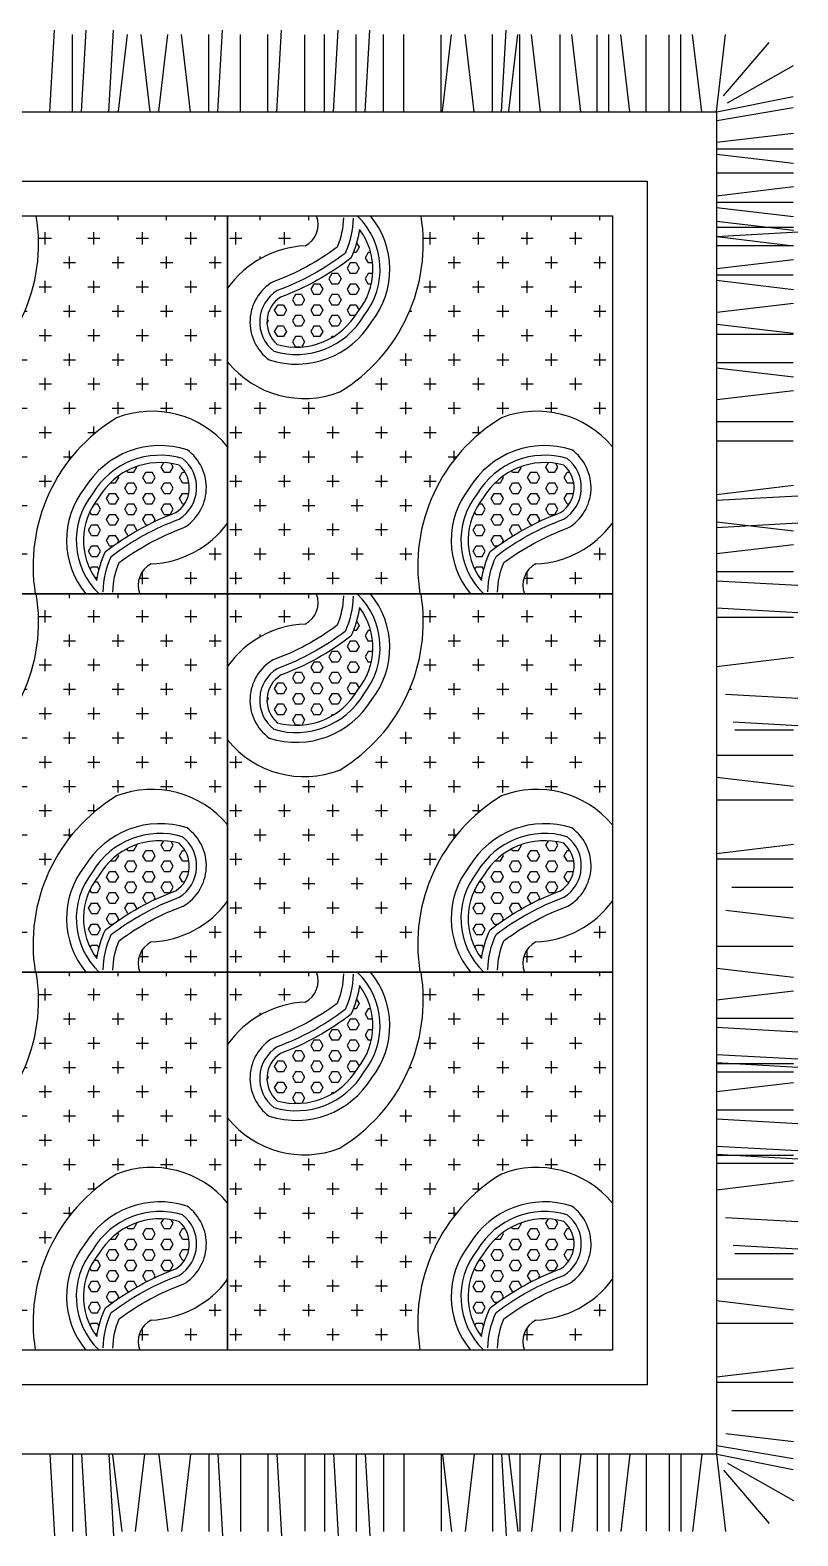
# Model space of a CAD drawing. Extents: x 722 to 2148, y 5588 to 6994.
# Drawn here: x 1430 to 2148, y 5588 to 6994 of the extents above; entities that cross this region are included whole.
import ezdxf

# ---------------------------------------------------------------- set-up
doc = ezdxf.new("R2010")
doc.units = 0
doc.header["$LTSCALE"] = 10
doc.header["$MEASUREMENT"] = 0
for name, color, linetype in [('3', 3, 'CONTINUOUS'), ('7', 7, 'CONTINUOUS'), ('BH', 3, 'CONTINUOUS')]:
    doc.layers.add(name, color=color, linetype=linetype)
pattern_1 = [(0, (-53537.83182319714, 8397.256474662037), (22.68, 22.68), [11.34, -34.02]), (90, (-53532.16182319714, 8391.586474662037), (-22.68, 22.68), [11.34, -34.02])]
pattern_2 = [(0, (-53178.25060530801, 8397.256474662037), (22.68, 22.68), [11.34, -34.02]), (90, (-53172.58060530802, 8391.586474662037), (-22.68, 22.68), [11.34, -34.02])]
pattern_3 = [(0, (-53178.25060530801, 8044.096349949512), (22.68, 22.68), [11.34, -34.02]), (90, (-53172.58060530802, 8038.426349949512), (-22.68, 22.68), [11.34, -34.02])]
pattern_4 = [(0, (-53537.83182319714, 8044.096349949512), (22.68, 22.68), [11.34, -34.02]), (90, (-53532.16182319714, 8038.426349949512), (-22.68, 22.68), [11.34, -34.02])]
pattern_5 = [(0, (-53178.25060530801, 8750.416599374565), (22.68, 22.68), [11.34, -34.02]), (90, (-53172.58060530802, 8744.746599374565), (-22.68, 22.68), [11.34, -34.02])]
pattern_6 = [(0, (-53537.83182319714, 8750.416599374565), (22.68, 22.68), [11.34, -34.02]), (90, (-53532.16182319714, 8744.746599374565), (-22.68, 22.68), [11.34, -34.02])]

# ---------------------------------------------------------------- blocks, each defined once
blk = doc.blocks.new('10')
at = {"layer": 'BH'}
h = blk.add_hatch(dxfattribs=at)
h.set_pattern_fill('CROSS', color=256, scale=90.72000000000001, style=0)
h.set_pattern_definition(pattern_6)
h.paths.add_polyline_path([(743.270512526884, -369.8897735437931, -0.3271189914957916), (638.5412012888701, -341.6914499970862), (638.5412012888701, -558.5729923946346), (818.3318102333578, -558.5729923946346, -0.3064658726302597), (894.3671343688911, -394.0960865329471, -0.3224756214508522), (998.122419177962, -421.0994551463355), (998.122419177962, -205.4128676821092), (819.30583666233, -205.4128676821092, -0.3064658726301954)])
h = blk.add_hatch(dxfattribs=at)
h.set_pattern_fill('CROSS', color=256, scale=90.72000000000001, style=0)
h.set_pattern_definition(pattern_6)
h.paths.add_polyline_path([(926.697111468442, -530.4623944272207, 0.3840246390261147), (915.9204524352681, -558.5729923946346), (998.122419177962, -558.5729923946346), (998.122419177962, -492.3353596815195, -0.2274321363380057)])
h.paths.add_polyline_path([(710.9405354273331, -233.5234656495231, 0.3840246390261441), (721.717194460507, -205.4128676821074), (638.541201288841, -205.4128676821074), (638.541201288841, -273.0024793933408, -0.2321176850506878)])
h = blk.add_hatch(dxfattribs=at)
h.set_pattern_fill('CROSS', color=256, scale=90.72000000000001, style=0)
h.set_pattern_definition(pattern_5)
h.paths.add_polyline_path([(1102.851730415947, -369.8897735438077, -0.3271189914955834), (998.122419177962, -341.691449997099), (998.1224191779329, -558.5729923946328), (1177.913028122508, -558.5729923946328, -0.3064658726302901), (1253.948352258041, -394.0960865329289, -0.3224756214507785), (1357.703637067112, -421.09945514635), (1357.703637067112, -205.4128676821074), (1178.887054551451, -205.4128676821074, -0.3064658726302757)])
h = blk.add_hatch(dxfattribs=at)
h.set_pattern_fill('CROSS', color=256, scale=90.72000000000001, style=0)
h.set_pattern_definition(pattern_5)
h.paths.add_polyline_path([(1286.278329357563, -530.4623944272207, 0.3840246390261147), (1275.501670324389, -558.5729923946346), (1357.703637067112, -558.5729923946346), (1357.703637067112, -492.3353596814795, -0.2274321363381444)])
h.paths.add_polyline_path([(1070.521753316483, -233.5234656495213, 0.3840246390261148), (1081.298412349657, -205.4128676821074), (998.1224191779911, -205.4128676821092), (998.1224191779911, -273.0024793933153, -0.2321176850506523)])
h = blk.add_hatch(dxfattribs=at)
h.set_pattern_fill('HEX', color=256, scale=45.36000000000001, style=0)
h.set_pattern_definition([(180, (14764.39164471347, -2670.681830997641), (0, -9.820728081360002), [5.670000000000001, -11.34]), (299.9999999999999, (14764.39164471347, -2670.681830997641), (8.50500000211697, 4.910364040679998), [5.670000000000002, -11.34]), (240, (14758.72164471346, -2670.681830997641), (8.50500000211697, -4.910364040680001), [5.670000000000001, -11.34])])
edge = h.paths.add_edge_path()
edge.add_arc((1027.860415332223, -204.5141578153962), 94.50566846477192, 334.70594957732715, 351.7534955261495, ccw=False)
edge.add_arc((961.4653143853357, -48.70748901811749), 248.0810700935323, 290.2997190922466, 307.7385221939705, ccw=False)
edge.add_arc((1062.630761833338, -304.6745739992584), 27.75933668306228, 122.9498139359623, 229.0990009898259)
edge.add_arc((1062.318698635412, -261.789182132452), 66.31821609033554, 254.3738145355098, 329.9117373221049)
edge.add_arc((1071.446146882809, -255.4761570583123), 62.39832555950751, 320.6541088836534, 396.8329981625236)
h = blk.add_hatch(dxfattribs=at)
h.set_pattern_fill('HEX', color=256, scale=45.36000000000001, style=0)
h.set_pattern_definition([(0, (-12767.17277992859, 1906.695970920899), (0, 9.820728081360002), [5.670000000000001, -11.34]), (120, (-12767.17277992859, 1906.695970920899), (-8.50500000211697, -4.910364040679998), [5.669999999999987, -11.33999999999997]), (59.99999999999999, (-12761.5027799286, 1906.695970920899), (-8.50500000211697, 4.910364040680001), [5.670000000000001, -11.34])])
edge = h.paths.add_edge_path()
edge.add_arc((969.358449452644, -559.4717022612494), 94.50566846472928, 154.70594957738, 171.7534955262048, ccw=False)
edge.add_arc((1035.753550399531, -715.2783710587191), 248.0810700936071, 110.29971909223269, 127.7385221939571, ccw=False)
edge.add_arc((934.5881029515585, -459.3112860774709), 27.75933668307297, 302.949813935948, 409.0990009897682)
edge.add_arc((934.9001661495131, -502.1966779442864), 66.31821609033554, 74.3738145355098, 149.9117373221049)
edge.add_arc((925.7727179021167, -508.5097030184479), 62.39832555952134, 140.6541088836379, 216.8329981624942)
h = blk.add_hatch(dxfattribs=at)
h.set_pattern_fill('HEX', color=256, scale=45.36000000000001, style=0)
h.set_pattern_definition([(0, (-12407.59156203948, 1906.695970920899), (0, 9.820728081360002), [5.670000000000001, -11.34]), (120, (-12407.59156203948, 1906.695970920899), (-8.50500000211697, -4.910364040679998), [5.669999999999987, -11.33999999999997]), (59.99999999999999, (-12401.92156203947, 1906.695970920899), (-8.50500000211697, 4.910364040680001), [5.670000000000001, -11.34])])
edge = h.paths.add_edge_path()
edge.add_arc((1328.939667341794, -559.4717022613477), 94.50566846477217, 154.7059495773262, 171.7534955261484, ccw=False)
edge.add_arc((1395.334768288682, -715.2783710586245), 248.0810700935323, 110.29971909224659, 127.73852219397051, ccw=False)
edge.add_arc((1294.16932084065, -459.3112860774927), 27.75933668307048, 302.949813936023, 409.0990009898431)
edge.add_arc((1294.481384038605, -502.1966779442864), 66.3182160903277, 74.37381453553401, 149.9117373221175)
edge.add_arc((1285.353935791209, -508.5097030184097), 62.39832555951963, 140.654108883682, 216.8329981625383)
h = blk.add_hatch(dxfattribs=at)
h.set_pattern_fill('CROSS', color=256, scale=90.72000000000001, style=0)
h.set_pattern_definition(pattern_1)
h.paths.add_polyline_path([(926.697111468442, -883.622519139748, 0.3840246390261148), (915.9204524352681, -911.7331171071619), (998.122419177962, -911.7331171071619), (998.122419177962, -845.4954843940468, -0.2274321363380057)])
h.paths.add_polyline_path([(710.9405354273331, -586.6835903620467, 0.3840246390260856), (721.717194460507, -558.5729923946346), (638.541201288841, -558.5729923946328), (638.541201288841, -626.1626041058662, -0.2321176850506906)])
h = blk.add_hatch(dxfattribs=at)
h.set_pattern_fill('CROSS', color=256, scale=90.72000000000001, style=0)
h.set_pattern_definition(pattern_1)
h.paths.add_polyline_path([(743.2705125267967, -723.049898256344, -0.3271189914955118), (638.5412012888701, -694.8515747096062), (638.5412012888701, -911.7331171071601), (818.3318102333578, -911.7331171071601, -0.3064658726302428), (894.3671343688911, -747.2562112454798, -0.3224756214508488), (998.122419177962, -774.2595798588663), (998.1224191779329, -558.5729923946328), (819.30583666233, -558.5729923946328, -0.3064658726303276)])
h = blk.add_hatch(dxfattribs=at)
h.set_pattern_fill('CROSS', color=256, scale=90.72000000000001, style=0)
h.set_pattern_definition(pattern_2)
h.paths.add_polyline_path([(1286.278329357563, -883.622519139748, 0.3840246390261148), (1275.501670324389, -911.7331171071619), (1357.703637067112, -911.7331171071619), (1357.703637067112, -845.4954843940068, -0.2274321363381444)])
h.paths.add_polyline_path([(1070.521753316483, -586.6835903620467, 0.3840246390260856), (1081.298412349657, -558.5729923946346), (998.1224191779911, -558.5729923946346), (998.1224191779911, -626.1626041058407, -0.2321176850506523)])
h = blk.add_hatch(dxfattribs=at)
h.set_pattern_fill('CROSS', color=256, scale=90.72000000000001, style=0)
h.set_pattern_definition(pattern_2)
h.paths.add_polyline_path([(1102.851730416034, -723.0498982563022, -0.3271189914958702), (998.122419177962, -694.851574709628), (998.122419177962, -911.7331171071619), (1177.913028122508, -911.7331171071619, -0.3064658726302968), (1253.948352258041, -747.2562112454525, -0.3224756214507767), (1357.703637067112, -774.2595798588736), (1357.703637067112, -558.5729923946346), (1178.887054551451, -558.5729923946346, -0.306465872630147)])
h = blk.add_hatch(dxfattribs=at)
h.set_pattern_fill('HEX', color=256, scale=45.36000000000001, style=0)
h.set_pattern_definition([(180, (14764.39164471347, -3023.841955710166), (0, -9.820728081360002), [5.670000000000001, -11.34]), (299.9999999999999, (14764.39164471347, -3023.841955710166), (8.50500000211697, 4.910364040679998), [5.670000000000002, -11.34]), (240, (14758.72164471346, -3023.841955710166), (8.50500000211697, -4.910364040680001), [5.670000000000001, -11.34])])
edge = h.paths.add_edge_path()
edge.add_arc((1027.860415332223, -557.6742825279216), 94.50566846477217, 334.7059495773262, 351.7534955261484, ccw=False)
edge.add_arc((961.4653143853357, -401.8676137306429), 248.0810700935338, 290.29971909224673, 307.7385221939702, ccw=False)
edge.add_arc((1062.630761833338, -657.8346987117839), 27.75933668306381, 122.9498139359603, 229.0990009898283)
edge.add_arc((1062.318698635412, -614.9493068449774), 66.31821609033729, 254.3738145355102, 329.9117373221049)
edge.add_arc((1071.446146882809, -608.6362817708396), 62.39832555950635, 320.6541088836547, 396.8329981625236)
h = blk.add_hatch(dxfattribs=at)
h.set_pattern_fill('HEX', color=256, scale=45.36000000000001, style=0)
h.set_pattern_definition([(0, (-12767.17277992859, 1553.535846208375), (0, 9.820728081360002), [5.670000000000001, -11.34]), (120, (-12767.17277992859, 1553.535846208375), (-8.50500000211697, -4.910364040679998), [5.669999999999987, -11.33999999999997]), (59.99999999999999, (-12761.5027799286, 1553.535846208375), (-8.50500000211697, 4.910364040680001), [5.670000000000001, -11.34])])
edge = h.paths.add_edge_path()
edge.add_arc((969.358449452644, -912.6318269737749), 94.50566846472903, 154.705949577379, 171.7534955262059, ccw=False)
edge.add_arc((1035.753550399531, -1068.438495771243), 248.0810700936071, 110.29971909223269, 127.7385221939571, ccw=False)
edge.add_arc((934.5881029515585, -812.4714107899963), 27.75933668307144, 302.94981393595, 409.0990009897657)
edge.add_arc((934.9001661495131, -855.3568026568137), 66.31821609033554, 74.3738145355098, 149.9117373221049)
edge.add_arc((925.7727179021167, -861.6698277309733), 62.39832555952018, 140.6541088836392, 216.8329981624956)
h = blk.add_hatch(dxfattribs=at)
h.set_pattern_fill('HEX', color=256, scale=45.36000000000001, style=0)
h.set_pattern_definition([(0, (-12407.59156203948, 1553.535846208375), (0, 9.820728081360002), [5.670000000000001, -11.34]), (120, (-12407.59156203948, 1553.535846208375), (-8.50500000211697, -4.910364040679998), [5.669999999999987, -11.33999999999997]), (59.99999999999999, (-12401.92156203947, 1553.535846208375), (-8.50500000211697, 4.910364040680001), [5.670000000000001, -11.34])])
edge = h.paths.add_edge_path()
edge.add_arc((1328.939667341794, -912.6318269738731), 94.50566846477192, 154.7059495773251, 171.7534955261495, ccw=False)
edge.add_arc((1395.334768288682, -1068.438495771148), 248.0810700935323, 110.29971909224659, 127.73852219397051, ccw=False)
edge.add_arc((1294.16932084065, -812.4714107900181), 27.75933668306895, 302.949813936025, 409.0990009898406)
edge.add_arc((1294.481384038605, -855.3568026568137), 66.3182160903277, 74.37381453553401, 149.9117373221175)
edge.add_arc((1285.353935791209, -861.669827730937), 62.39832555951963, 140.654108883682, 216.8329981625383)
h = blk.add_hatch(dxfattribs=at)
h.set_pattern_fill('CROSS', color=256, scale=90.72000000000001, style=0)
h.set_pattern_definition(pattern_4)
h.paths.add_polyline_path([(743.2705125268258, -1076.210022968869, -0.3271189914956045), (638.5412012888701, -1048.011699422141), (638.5412012888701, -1264.893241819685), (818.3318102333578, -1264.893241819685, -0.3064658726302496), (894.3671343688911, -1100.416335958003, -0.3224756214508522), (998.122419177962, -1127.419704571392), (998.122419177962, -911.7331171071601), (819.30583666233, -911.7331171071601, -0.3064658726302993)])
h = blk.add_hatch(dxfattribs=at)
h.set_pattern_fill('CROSS', color=256, scale=90.72000000000001, style=0)
h.set_pattern_definition(pattern_4)
h.paths.add_polyline_path([(926.697111468442, -1236.782643852273, 0.3840246390261147), (915.9204524352681, -1264.893241819687), (998.122419177962, -1264.893241819689), (998.122419177962, -1198.655609106572, -0.2274321363380057)])
h.paths.add_polyline_path([(710.9405354273331, -939.8437150745722, 0.3840246390260564), (721.717194460507, -911.7331171071619), (638.5412012888701, -911.7331171071619), (638.5412012888701, -979.3227288183571, -0.2321176850505586)])
h = blk.add_hatch(dxfattribs=at)
h.set_pattern_fill('CROSS', color=256, scale=90.72000000000001, style=0)
h.set_pattern_definition(pattern_3)
h.paths.add_polyline_path([(1102.851730416034, -1076.210022968828, -0.3271189914958667), (998.122419177962, -1048.011699422153), (998.122419177962, -1264.893241819689), (1177.913028122508, -1264.893241819689, -0.3064658726302968), (1253.948352258041, -1100.416335957982, -0.3224756214507768), (1357.703637067112, -1127.419704571401), (1357.703637067112, -911.7331171071637), (1178.887054551451, -911.7331171071637, -0.3064658726301403)])
h = blk.add_hatch(dxfattribs=at)
h.set_pattern_fill('CROSS', color=256, scale=90.72000000000001, style=0)
h.set_pattern_definition(pattern_3)
h.paths.add_polyline_path([(1286.278329357563, -1236.782643852273, 0.3840246390261147), (1275.501670324389, -1264.893241819687), (1357.703637067112, -1264.893241819685), (1357.703637067112, -1198.655609106532, -0.2274321363381444)])
h.paths.add_polyline_path([(1070.521753316483, -939.8437150745722, 0.3840246390260564), (1081.298412349657, -911.7331171071619), (998.122419177962, -911.7331171071601), (998.122419177962, -979.3227288183971, -0.2321176850507788)])
h = blk.add_hatch(dxfattribs=at)
h.set_pattern_fill('HEX', color=256, scale=45.36000000000001, style=0)
h.set_pattern_definition([(180, (14764.39164471347, -3377.002080422692), (0, -9.820728081360002), [5.670000000000001, -11.34]), (299.9999999999999, (14764.39164471347, -3377.002080422692), (8.50500000211697, 4.910364040679998), [5.670000000000002, -11.34]), (240, (14758.72164471346, -3377.002080422692), (8.50500000211697, -4.910364040680001), [5.670000000000001, -11.34])])
edge = h.paths.add_edge_path()
edge.add_arc((1027.860415332223, -910.834407240447), 94.50566846477192, 334.70594957732516, 351.7534955261495, ccw=False)
edge.add_arc((961.4653143853357, -755.0277384431702), 248.0810700935338, 290.29971909224673, 307.7385221939702, ccw=False)
edge.add_arc((1062.630761833338, -1010.994823424309), 27.75933668306228, 122.9498139359623, 229.0990009898283)
edge.add_arc((1062.318698635412, -968.1094315575046), 66.31821609033554, 254.3738145355098, 329.9117373221049)
edge.add_arc((1071.446146882809, -961.796406483365), 62.39832555950751, 320.6541088836534, 396.8329981625249)
h = blk.add_hatch(dxfattribs=at)
h.set_pattern_fill('HEX', color=256, scale=45.36000000000001, style=0)
h.set_pattern_definition([(0, (-12767.17277992859, 1200.37572149585), (0, 9.820728081360002), [5.670000000000001, -11.34]), (120, (-12767.17277992859, 1200.37572149585), (-8.50500000211697, -4.910364040679998), [5.669999999999986, -11.33999999999997]), (59.99999999999999, (-12761.5027799286, 1200.37572149585), (-8.50500000211697, 4.910364040680001), [5.670000000000001, -11.34])])
edge = h.paths.add_edge_path()
edge.add_arc((969.358449452644, -1265.7919516863), 94.50566846472903, 154.705949577379, 171.7534955262059, ccw=False)
edge.add_arc((1035.753550399531, -1421.59862048377), 248.0810700936086, 110.29971909223289, 127.73852219395681, ccw=False)
edge.add_arc((934.5881029515585, -1165.631535502525), 27.75933668307144, 302.94981393595, 409.0990009897682)
edge.add_arc((934.9001661495131, -1208.516927369341), 66.31821609033554, 74.3738145355098, 149.9117373221049)
edge.add_arc((925.7727179021167, -1214.829952443501), 62.39832555952018, 140.6541088836392, 216.8329981624942)
h = blk.add_hatch(dxfattribs=at)
h.set_pattern_fill('HEX', color=256, scale=45.36000000000001, style=0)
h.set_pattern_definition([(0, (-12407.59156203948, 1200.37572149585), (0, 9.820728081360002), [5.670000000000001, -11.34]), (120, (-12407.59156203948, 1200.37572149585), (-8.50500000211697, -4.910364040679998), [5.669999999999986, -11.33999999999997]), (59.99999999999999, (-12401.92156203947, 1200.37572149585), (-8.50500000211697, 4.910364040680001), [5.670000000000001, -11.34])])
edge = h.paths.add_edge_path()
edge.add_arc((1328.939667341794, -1265.791951686399), 94.50566846477192, 154.7059495773251, 171.7534955261495, ccw=False)
edge.add_arc((1395.334768288682, -1421.598620483675), 248.0810700935338, 110.29971909224679, 127.7385221939702, ccw=False)
edge.add_arc((1294.16932084065, -1165.631535502547), 27.75933668306895, 302.949813936025, 409.0990009898431)
edge.add_arc((1294.481384038605, -1208.516927369341), 66.3182160903277, 74.37381453553401, 149.9117373221175)
edge.add_arc((1285.353935791209, -1214.829952443462), 62.39832555951848, 140.6541088836833, 216.8329981625383)
at = {"layer": '3'}
for p, q in [((831.9542982530547, -108.2128676821067), (836.1986250802584, -31.98527065620874)), ((853.1704487600946, -108.2128676821067), (853.1704487600946, -36.21973062322104)), ((861.659102413134, -108.2128676821067), (865.9034292403376, -31.98527065620874)), ((887.1195797487162, -108.2128676821067), (891.3639065758907, -31.98527065620874)), ((895.995666755538, -107.624130081007), (904.4788367823348, -36.21973062322104)), ((925.7004709156754, -108.2128676821067), (917.2118172626069, -36.21973062322104)), ((933.8071748438524, -107.624130081007), (942.2903448706493, -36.21973062322104)), ((963.5119790039607, -108.2128676821067), (955.0233253508923, -36.21973062322104)), ((980.4838026851066, -108.2128676821067), (980.4838026851066, -36.21973062322104)), ((988.9724563381751, -108.2128676821067), (993.2167831653787, -31.98527065620874)), ((1010.188606846554, -108.2128676821067), (1010.188606846554, -36.21973062322104)), ((1035.649084182136, -108.2128676821067), (1035.649084182136, -36.21973062322104)), ((1044.137737835175, -108.2128676821067), (1048.382064662379, -31.98527065620874)), ((1070.356819727283, -107.624130081007), (1070.356819727283, -36.34413008100455)), ((1088.609082880255, -108.2128676821067), (1088.609082880255, -36.21973062322104)), ((1097.097736533324, -108.2128676821067), (1101.342063360527, -31.98527065620874)), ((1118.313887041702, -108.2128676821067), (1118.313887041702, -36.21973062322104)), ((1126.802540694771, -108.2128676821067), (1131.046867521974, -31.98527065620874)), ((1143.774364377285, -108.2128676821067), (1143.774364377285, -36.21973062322104)), ((1162.956954480906, -108.2128676821067), (1162.956954480906, -36.21973062322104)), ((1197.664690026082, -107.624130081007), (1197.664690026082, -36.34413008100455)), ((1198.950613125489, -107.624130081007), (1207.433783152257, -36.21973062322104)), ((1228.655417285539, -108.2128676821067), (1220.1667636325, -36.21973062322104)), ((1245.627240966744, -108.2128676821067), (1245.627240966744, -36.21973062322104)), ((1254.115894619812, -108.2128676821067), (1258.360221446987, -31.98527065620874)), ((1260.897289980319, -107.624130081007), (1269.380460007116, -36.21973062322104)), ((1271.082234676054, -108.2128676821067), (1271.082234676054, -36.21973062322104)), ((1290.602094140399, -108.2128676821067), (1282.113440487359, -36.21973062322104)), ((1308.775510958832, -108.2128676821067), (1308.775510958832, -36.21973062322104)), ((1328.295370423206, -108.2128676821067), (1319.806716770137, -36.21973062322104)), ((1343.477614043193, -107.624130081007), (1343.477614043193, -36.34413008100455)), ((1354.492031078815, -108.2128676821067), (1354.492031078815, -36.21973062322104)), ((1374.011890543159, -108.2128676821067), (1365.52323689012, -36.21973062322104)), ((1389.194134163175, -107.624130081007), (1389.194134163175, -36.34413008100455)), ((1410.700644658704, -107.624130081007), (1410.700644658704, -36.34413008100455)), ((1421.715061694296, -108.2128676821067), (1421.715061694296, -36.21973062322104)), ((1441.234921158641, -108.2128676821067), (1432.746267505601, -36.21973062322104)), ((1454.903637067095, -108.2128676821012), (1463.392290720163, -36.2197306232174)), ((1461.58590303536, -93.25787561794823), (1504.36401243147, -43.46243458670142)), ((1465.305750952597, -99.94678960414058), (1526.896774126013, -64.98361326298254)), ((1455.492374668218, -108.2128676821103), (1526.772374668217, -93.93529649279299)), ((1455.492374668189, -116.259872948378), (1526.772374668188, -104.1789220461505)), ((1454.903637067095, -136.6245460325117), (1526.896774125955, -128.1358923794651)), ((1454.903637067095, -147.7273207685594), (1526.896774125955, -156.2159744216187)), ((1455.492374668189, -142.7298730097573), (1526.772374668188, -142.7298730097573)), ((1454.903637067095, -165.1767156435235), (1526.896774125955, -165.1767156435235)), ((1454.903637067095, -186.6091369954338), (1526.896774125955, -178.120483342389)), ((1455.492374668189, -192.7144639726794), (1526.772374668188, -192.7144639726794)), ((1454.903637067095, -197.7119117314833), (1526.896774125955, -206.2005653845445)), ((1454.903637067095, -210.4895412462156), (1526.896774125955, -218.978194899275)), ((1454.903637067095, -216.1478029740647), (1526.896774125955, -216.1478029740647)), ((1454.903637067095, -224.6364566271259), (1531.131234092987, -220.3921297999277)), ((1455.492374668189, -224.8527274719963), (1526.896774125955, -233.3358974987932)), ((1454.903637067095, -233.1251102801816), (1526.896774125955, -233.1251102801816)), ((1454.903637067095, -254.5575316320956), (1526.896774125955, -246.0688779790453)), ((1454.903637067095, -265.6603063681396), (1526.896774125955, -274.1489600211989)), ((1455.492374668189, -260.6628586093375), (1526.772374668188, -260.6628586093375)), ((1455.492374668189, -295.3651105282515), (1526.896774125955, -286.8819405014547)), ((1455.492374668189, -306.5051165298119), (1526.896774125955, -314.9882865566087)), ((1455.492374668189, -315.8336237312615), (1526.772374668188, -315.8336237312615)), ((1454.903637067095, -347.3126954259587), (1526.896774125955, -355.8013490790181)), ((1455.492374668189, -342.315247667153), (1526.772374668188, -342.315247667153)), ((1455.492374668189, -377.0174995860671), (1526.896774125955, -368.5343295592702)), ((1455.492374668189, -397.4860127890806), (1526.772374668188, -397.4860127890806)), ((1455.492374668189, -415.4397232932879), (1526.772374668188, -415.4397232932879)), ((1454.903637067095, -465.6130406564098), (1526.896774125955, -457.1243870033613)), ((1454.903637067095, -471.0901460472141), (1531.131234092987, -466.8458192200196)), ((1455.492374668189, -491.0790016182345), (1526.896774125955, -499.5621716450351)), ((1454.903637067095, -496.5506233814485), (1531.131234092987, -492.3062965542576)), ((1454.903637067095, -520.7838057783465), (1526.896774125955, -512.295152125278)), ((1454.903637067095, -537.7556294595215), (1526.896774125955, -537.7556294595215)), ((1454.903637067095, -546.2442831125718), (1531.131234092987, -550.4886099397754)), ((1454.903637067095, -571.7047604468153), (1531.131234092987, -575.9490872740025)), ((1454.903637067095, -580.1934140998674), (1526.896774125955, -580.1934140998674)), ((1454.903637067095, -626.2234967623572), (1526.896774125955, -617.7348431092887)), ((1463.315031201782, -652.1523176778228), (1531.131234092987, -655.9283009237843)), ((1470.524699494505, -678.0142269047592), (1531.131234092987, -681.3887782580096)), ((1472.042921061307, -685.633105083878), (1526.896774125955, -685.633105083878)), ((1454.903637067095, -709.295132215595), (1526.772374668188, -709.295132215595)), ((1454.903637067095, -729.6937006923945), (1526.896774125955, -738.2468154454145)), ((1454.903637067095, -750.7485846889522), (1526.772374668188, -750.7485846889522)), ((1454.903637067095, -800.9219020520741), (1526.896774125955, -792.4332483990238)), ((1454.903637067095, -805.9193498108889), (1526.772374668188, -805.9193498108889)), ((1469.437382331205, -832.4009737467677), (1526.772374668188, -832.4009737467677)), ((1463.796022742405, -853.8559984111453), (1526.896774125955, -861.3526569765872)), ((1455.492374668189, -887.5717388687044), (1526.772374668188, -887.5717388687044)), ((1455.492374668189, -908.0402520717143), (1526.896774125955, -916.5234220985112)), ((1454.903637067095, -937.7450562318263), (1526.896774125955, -929.2564025787578)), ((1454.903637067095, -954.7168799130013), (1526.896774125955, -954.7168799130013)), ((1454.903637067095, -963.2055335660516), (1531.131234092987, -967.4498603932552)), ((1454.903637067095, -988.6660109002951), (1531.131234092987, -992.9103377274823)), ((1454.903637067095, -996.2876707508458), (1531.131234092987, -1000.531997578033)), ((1454.903637067095, -997.1546645533472), (1526.896774125955, -997.1546645533472)), ((1454.903637067095, -1004.776324403898), (1526.896774125955, -1004.776324403898)), ((1454.903637067095, -1023.316408065502), (1526.896774125955, -1014.827754412434)), ((1454.903637067095, -1040.288231746681), (1526.896774125955, -1040.288231746681)), ((1454.903637067095, -1048.77688539973), (1531.131234092987, -1053.021212226933)), ((1454.903637067095, -1074.237362733973), (1531.131234092987, -1078.481689561158)), ((1454.903637067095, -1081.859022584522), (1531.131234092987, -1086.103349411709)), ((1454.903637067095, -1082.726016387023), (1526.896774125955, -1082.726016387023)), ((1454.903637067095, -1090.347676237574), (1526.896774125955, -1090.347676237574)), ((1454.903637067095, -1115.022570902656), (1526.896774125955, -1106.533917249584)), ((1463.315031201782, -1140.951391818118), (1531.131234092987, -1144.727375064083)), ((1470.524699494505, -1166.813301045055), (1531.131234092987, -1170.187852398309)), ((1472.042921061307, -1174.432179224174), (1526.896774125955, -1174.432179224174)), ((1454.903637067095, -1198.09420635589), (1526.772374668188, -1198.09420635589)), ((1454.903637067095, -1218.492774832692), (1526.896774125955, -1227.04588958571)), ((1454.903637067095, -1239.547658829251), (1526.772374668188, -1239.547658829251)), ((1454.903637067095, -1289.72097619237), (1526.896774125955, -1281.232322539319)), ((1454.903637067095, -1294.718423951184), (1526.772374668188, -1294.718423951184)), ((1469.437382331205, -1321.200047887065), (1526.772374668188, -1321.200047887065)), ((1463.796022742405, -1342.655072551443), (1526.896774125955, -1350.151731116883)), ((831.9542982530547, -1362.093241819694), (836.1986250802584, -1438.320838845591)), ((853.1704487600946, -1362.093241819694), (853.1704487600946, -1434.086378878575)), ((861.659102413134, -1362.093241819694), (865.9034292403376, -1438.320838845591)), ((887.1195797487162, -1362.093241819694), (891.3639065758907, -1438.320838845591)), ((890.5940599768946, -1362.681979420793), (899.0772300036915, -1434.086378878575)), ((920.298864137003, -1362.093241819694), (911.8102104839345, -1434.086378878575)), ((933.8071748438524, -1362.681979420793), (942.2903448706493, -1434.086378878575)), ((963.5119790039607, -1362.093241819694), (955.0233253508923, -1434.086378878575)), ((980.4838026851066, -1362.093241819694), (980.4838026851066, -1434.086378878575)), ((988.9724563381751, -1362.093241819694), (993.2167831653787, -1438.320838845591)), ((1010.188606846554, -1362.093241819694), (1010.188606846554, -1434.086378878575)), ((1035.649084182136, -1362.093241819694), (1035.649084182136, -1434.086378878575)), ((1044.137737835175, -1362.093241819694), (1048.382064662379, -1438.320838845591)), ((1070.356819727283, -1362.681979420793), (1070.356819727283, -1433.961979420792)), ((1088.609082880255, -1362.093241819694), (1088.609082880255, -1434.086378878575)), ((1097.097736533324, -1362.093241819694), (1101.342063360527, -1438.320838845591)), ((1118.313887041702, -1362.093241819694), (1118.313887041702, -1434.086378878575)), ((1126.802540694771, -1362.093241819694), (1131.046867521974, -1438.320838845591)), ((1143.774364377285, -1362.093241819694), (1143.774364377285, -1434.086378878575)), ((1162.956954480906, -1362.093241819694), (1162.956954480906, -1434.086378878575)), ((1197.664690026082, -1362.681979420793), (1197.664690026082, -1433.961979420792)), ((1198.950613125489, -1362.681979420793), (1207.433783152257, -1434.086378878575)), ((1228.655417285539, -1362.093241819694), (1220.1667636325, -1434.086378878575)), ((1245.627240966744, -1362.093241819694), (1245.627240966744, -1434.086378878575)), ((1254.115894619812, -1362.093241819694), (1258.360221446987, -1438.320838845591)), ((1260.897289980319, -1362.681979420793), (1269.380460007116, -1434.086378878575)), ((1271.082234676054, -1362.093241819694), (1271.082234676054, -1434.086378878575)), ((1290.602094140399, -1362.093241819694), (1282.113440487359, -1434.086378878575)), ((1308.775510958832, -1362.093241819694), (1308.775510958832, -1434.086378878575)), ((1328.295370423206, -1362.093241819694), (1319.806716770137, -1434.086378878575)), ((1343.477614043193, -1362.681979420793), (1343.477614043193, -1433.961979420792)), ((1354.492031078815, -1362.093241819694), (1354.492031078815, -1434.086378878575)), ((1374.011890543159, -1362.093241819694), (1365.52323689012, -1434.086378878575)), ((1389.194134163175, -1362.681979420793), (1389.194134163175, -1433.961979420792)), ((1410.700644658704, -1362.681979420793), (1410.700644658704, -1433.961979420792)), ((1421.715061694296, -1362.093241819694), (1421.715061694296, -1434.086378878575)), ((1441.234921158641, -1362.093241819694), (1432.746267505601, -1434.086378878575)), ((1454.903637067095, -1362.093241819694), (1463.392290720163, -1434.086378878575)), ((1455.492374668189, -1354.046236553415), (1526.772374668188, -1366.127187455644)), ((1455.492374668218, -1362.093241819684), (1526.772374668217, -1376.370813009)), ((1461.58590303536, -1377.048233883845), (1504.36401243147, -1426.843674915091)), ((1465.305750952597, -1370.359319897654), (1526.896774126013, -1405.32249623881))]:
    blk.add_line(p, q, dxfattribs=at)
at = {"layer": '7'}
for points in [[(181.7599833997374, -108.2128676821067), (1454.903637067095, -108.212867682103), (1454.903637067095, -1362.09324181969), (181.7599833997665, -1362.093241819684)], [(246.5599833996966, -173.0128676821059), (1390.103637067106, -173.0128676821059), (1390.103637067106, -1297.293241819692), (246.5599833997549, -1297.293241819687)], [(278.9599833997199, -205.4128676821074), (1357.703637067112, -205.4128676821074), (1357.703637067112, -1264.893241819687), (278.9599833997199, -1264.893241819687)]]:
    blk.add_lwpolyline(points, close=True, dxfattribs=at)
at = {"layer": 'BH'}
for points in [[(638.5412012888701, -205.4128676821074), (998.122419177962, -205.4128676821074), (998.122419177962, -558.5729923946346), (638.5412012888701, -558.5729923946346)], [(998.122419177962, -205.4128676821074), (1357.703637067112, -205.4128676821074), (1357.703637067112, -558.5729923946346), (998.122419177962, -558.5729923946346)], [(638.5412012888701, -558.5729923946346), (998.122419177962, -558.5729923946346), (998.122419177962, -911.7331171071619), (638.5412012888701, -911.7331171071619)], [(998.122419177962, -558.5729923946346), (1357.703637067112, -558.5729923946346), (1357.703637067112, -911.7331171071619), (998.122419177962, -911.7331171071619)], [(638.5412012888701, -911.7331171071619), (998.122419177962, -911.7331171071619), (998.122419177962, -1264.893241819687), (638.5412012888701, -1264.893241819687)], [(998.122419177962, -911.7331171071619), (1357.703637067112, -911.7331171071619), (1357.703637067112, -1264.893241819687), (998.122419177962, -1264.893241819687)]]:
    blk.add_lwpolyline(points, close=True, dxfattribs=at)
for points in [[(638.5412012888701, -341.6914499970899, 0.3271189914956919), (743.2705125268549, -369.8897735438022, 0.3064658726302407), (819.30583666233, -205.4128676821074, 0.3064658726302407)], [(998.122419177962, -341.6914499970899, 0.3271189914956919), (1102.851730415976, -369.8897735438022, 0.3064658726302407), (1178.887054551451, -205.4128676821074, 0.3064658726302407)], [(1106.443953612325, -207.2071625044646, -0.09025133795253605), (1100.456918470358, -234.7196621977582, -0.07363654167371357), (1040.58658816255, -267.0169450959747, 0.5411217863543134), (1036.994364966231, -339.9848807540257, 0.3490391417785466), (1132.786900847801, -304.0990111991232, 0.3549231788205707), (1131.617045983847, -205.4128676821074)], [(1115.510631282406, -207.5178714139001, -0.09750625641589006), (1107.830326391413, -240.5196570716016, -0.07525265259921873), (1044.508131182636, -275.2433915397469, 0.5209691084379954), (1041.207098388957, -331.7974589359619, 0.3456067798843853), (1125.310523330147, -298.9225701758369, 0.3900242836171294), (1119.223012829374, -205.4128676821074, 0.3436358502821781)], [(998.122419177962, -421.0994551463518, 0.3224756214508726), (894.3671343688911, -394.0960865329416, 0.3064658726302449), (818.3318102333869, -558.5729923946346, 0.3064658726302449)], [(1357.703637067112, -421.0994551463518, 0.3224756214508726), (1253.948352258012, -394.0960865329416, 0.3064658726302449), (1177.913028122508, -558.5729923946346, 0.3064658726302449)], [(890.7749111725716, -556.7786975722756, -0.09025133795253605), (896.7619463145093, -529.2661978789838, -0.07363654167371357), (956.6322766223166, -496.9689149807637, 0.5411217863543134), (960.2244998186652, -424.0009793227127, 0.3490391417785466), (864.4319639370951, -459.8868488776207, 0.3549231788205707), (865.6018188010494, -558.5729923946346)], [(1250.356129061664, -556.7786975722756, -0.09025133795253605), (1256.34316420363, -529.2661978789838, -0.07363654167371357), (1316.213494511467, -496.9689149807637, 0.5411217863543134), (1319.805717707757, -424.0009793227127, 0.3490391417785466), (1224.013181826187, -459.8868488776207, 0.3549231788205707), (1225.183036690141, -558.5729923946346)], [(881.7082335024606, -556.4679886628383, -0.09750625641589006), (889.3885383934539, -523.4662030051404, -0.07525265259921873), (952.71073360226, -488.7424685369915, 0.5209691084379954), (956.01176639591, -432.1884011407783, 0.3456067798843853), (871.9083414546913, -465.0632899009015, 0.3900242836171294), (877.9958519555221, -558.5729923946346, 0.3436358502821781)], [(1241.289451391582, -556.4679886628383, -0.09750625641589006), (1248.969756282575, -523.4662030051404, -0.07525265259921873), (1312.291951491381, -488.7424685369915, 0.5209691084379954), (1315.592984285031, -432.1884011407783, 0.3456067798843853), (1231.489559343841, -465.0632899009015, 0.3900242836171294), (1237.577069844614, -558.5729923946346, 0.3436358502821781)], [(638.5412012888701, -694.851574709619, 0.3271189914956919), (743.2705125268549, -723.0498982563258, 0.3064658726302407), (819.30583666233, -558.5729923946346, 0.3064658726302407)], [(998.122419177962, -694.851574709619, 0.3271189914956919), (1102.851730415976, -723.0498982563258, 0.3064658726302407), (1178.887054551451, -558.5729923946346, 0.3064658726302407)], [(1106.443953612325, -560.3672872169936, -0.09025133795253605), (1100.456918470358, -587.8797869102855, -0.07363654167371357), (1040.58658816255, -620.177069808502, 0.5411217863543134), (1036.994364966231, -693.1450054665529, 0.3490391417785466), (1132.786900847801, -657.2591359116486, 0.3549231788205707), (1131.617045983847, -558.5729923946346)], [(1115.510631282406, -560.6779961264274, -0.09750625641589006), (1107.830326391413, -593.6797817841252, -0.07525265259921873), (1044.508131182636, -628.4035162522741, 0.5209691084379954), (1041.207098388957, -684.9575836484873, 0.3456067798843853), (1125.310523330147, -652.0826948883623, 0.3900242836171294), (1119.223012829374, -558.5729923946346, 0.3436358502821781)], [(998.122419177962, -774.2595798588791, 0.3224756214508726), (894.3671343688911, -747.2562112454671, 0.3064658726302449), (818.3318102333869, -911.7331171071619, 0.3064658726302449)], [(1357.703637067112, -774.2595798588791, 0.3224756214508726), (1253.948352258012, -747.2562112454671, 0.3064658726302449), (1177.913028122508, -911.7331171071619, 0.3064658726302449)], [(890.7749111725716, -909.9388222848029, -0.09025133795253605), (896.7619463145093, -882.426322591511, -0.07363654167371357), (956.6322766223166, -850.1290396932909, 0.5411217863543134), (960.2244998186652, -777.16110403524, 0.3490391417785466), (864.4319639370951, -813.0469735901443, 0.3549231788205707), (865.6018188010494, -911.7331171071619)], [(1250.356129061664, -909.9388222848029, -0.09025133795253605), (1256.34316420363, -882.426322591511, -0.07363654167371357), (1316.213494511467, -850.1290396932909, 0.5411217863543134), (1319.805717707757, -777.16110403524, 0.3490391417785466), (1224.013181826187, -813.0469735901443, 0.3549231788205707), (1225.183036690141, -911.7331171071619)], [(881.7082335024606, -909.6281133753619, -0.09750625641589006), (889.3885383934539, -876.626327717664, -0.07525265259921873), (952.71073360226, -841.9025932495188, 0.5209691084379954), (956.01176639591, -785.3485258533055, 0.3456067798843853), (871.9083414546913, -818.2234146134288, 0.3900242836171294), (877.9958519555221, -911.7331171071619, 0.3436358502821781)], [(1241.289451391582, -909.6281133753619, -0.09750625641589006), (1248.969756282575, -876.626327717664, -0.07525265259921873), (1312.291951491381, -841.9025932495188, 0.5209691084379954), (1315.592984285031, -785.3485258533055, 0.3456067798843853), (1231.489559343841, -818.2234146134288, 0.3900242836171294), (1237.577069844614, -911.7331171071619, 0.3436358502821781)], [(638.5412012888701, -1048.011699422143, 0.3271189914956919), (743.2705125268549, -1076.210022968853, 0.3064658726302407), (819.30583666233, -911.7331171071619, 0.3064658726302407)], [(998.122419177962, -1048.011699422143, 0.3271189914956919), (1102.851730415976, -1076.210022968853, 0.3064658726302407), (1178.887054551451, -911.7331171071619, 0.3064658726302407)], [(1106.443953612325, -913.5274119295173, -0.09025133795253605), (1100.456918470358, -941.0399116228091, -0.07363654167371357), (1040.58658816255, -973.3371945210292, 0.5411217863543134), (1036.994364966231, -1046.30513017908, 0.3490391417785466), (1132.786900847801, -1010.419260624176, 0.3549231788205707), (1131.617045983847, -911.7331171071619)], [(1115.510631282406, -913.8381208389528, -0.09750625641589006), (1107.830326391413, -946.8399064966525, -0.07525265259921873), (1044.508131182636, -981.5636409647996, 0.5209691084379954), (1041.207098388957, -1038.117708361011, 0.3456067798843853), (1125.310523330147, -1005.24281960089, 0.3900242836171294), (1119.223012829374, -911.7331171071619, 0.3436358502821781)], [(998.122419177962, -1127.419704571405, 0.3224756214508726), (894.3671343688911, -1100.416335957994, 0.3064658726302449), (818.3318102333869, -1264.893241819687, 0.3064658726302449)], [(1357.703637067112, -1127.419704571405, 0.3224756214508726), (1253.948352258012, -1100.416335957994, 0.3064658726302449), (1177.913028122508, -1264.893241819687, 0.3064658726302449)], [(890.7749111725716, -1263.098946997328, -0.09025133795253605), (896.7619463145093, -1235.586447304038, -0.07363654167371357), (956.6322766223166, -1203.289164405816, 0.5411217863543134), (960.2244998186652, -1130.321228747765, 0.3490391417785466), (864.4319639370951, -1166.207098302673, 0.3549231788205707), (865.6018188010494, -1264.893241819687)], [(881.7082335024606, -1262.788238087889, -0.09750625641589006), (889.3885383934539, -1229.786452430189, -0.07525265259921873), (952.71073360226, -1195.062717962044, 0.5209691084379954), (956.01176639591, -1138.508650565835, 0.3456067798843853), (871.9083414546913, -1171.383539325952, 0.3900242836171294), (877.9958519555221, -1264.893241819687, 0.3436358502821781)], [(1250.356129061664, -1263.098946997328, -0.09025133795253605), (1256.34316420363, -1235.586447304038, -0.07363654167371357), (1316.213494511467, -1203.289164405816, 0.5411217863543134), (1319.805717707757, -1130.321228747765, 0.3490391417785466), (1224.013181826187, -1166.207098302673, 0.3549231788205707), (1225.183036690141, -1264.893241819687)], [(1241.289451391582, -1262.788238087889, -0.09750625641589006), (1248.969756282575, -1229.786452430189, -0.07525265259921873), (1312.291951491381, -1195.062717962044, 0.5209691084379954), (1315.592984285031, -1138.508650565835, 0.3456067798843853), (1231.489559343841, -1171.383539325952, 0.3900242836171294), (1237.577069844614, -1264.893241819687, 0.3436358502821781)]]:
    blk.add_lwpolyline(points, format="xyb", dxfattribs=at)
for points in [[(1121.388908343943, -218.0693179741738, -0.07452144396591523), (1113.305534426006, -244.8930259895078, -0.07623832618237616), (1047.532341341604, -281.3804015147416, 0.4993946391985515), (1044.455225305632, -325.6562480271732, 0.3420739398306333), (1119.700809622242, -295.0367252611813, 0.3452009433040969)], [(875.8299564409535, -545.9165421025682, -0.07452144396591523), (883.9133303588605, -519.0928340872342, -0.07623832618237616), (949.6865234432917, -482.6054585620004, 0.4993946391985515), (952.7636394792935, -438.3296120495652, 0.3420739398306333), (877.5180551626836, -468.949134815557, 0.3452009433040969)], [(1235.411174330075, -545.9165421025682, -0.07452144396591523), (1243.494548248011, -519.0928340872342, -0.07623832618237616), (1309.267741332413, -482.6054585620004, 0.4993946391985515), (1312.344857368356, -438.3296120495652, 0.3420739398306333), (1237.099273051746, -468.949134815557, 0.3452009433040969)], [(1121.388908343943, -571.2294426867011, -0.07452144396591523), (1113.305534426006, -598.053150702035, -0.07623832618237616), (1047.532341341604, -634.5405262272652, 0.4993946391985515), (1044.455225305632, -678.8163727397005, 0.3420739398306333), (1119.700809622242, -648.1968499737068, 0.3452009433040969)], [(875.8299564409535, -899.0766668150955, -0.07452144396591523), (883.9133303588605, -872.2529587997578, -0.07623832618237616), (949.6865234432917, -835.765583274524, 0.4993946391985515), (952.7636394792935, -791.4897367620924, 0.3420739398306333), (877.5180551626836, -822.1092595280843, 0.3452009433040969)], [(1235.411174330075, -899.0766668150955, -0.07452144396591523), (1243.494548248011, -872.2529587997578, -0.07623832618237616), (1309.267741332413, -835.765583274524, 0.4993946391985515), (1312.344857368356, -791.4897367620924, 0.3420739398306333), (1237.099273051746, -822.1092595280843, 0.3452009433040969)], [(1121.388908343943, -924.3895673992247, -0.07452144396591523), (1113.305534426006, -951.2132754145623, -0.07623832618237616), (1047.532341341604, -987.7006509397925, 0.4993946391985515), (1044.455225305632, -1031.976497452226, 0.3420739398306333), (1119.700809622242, -1001.356974686234, 0.3452009433040969)], [(875.8299564409535, -1252.236791527621, -0.07452144396591523), (883.9133303588605, -1225.413083512283, -0.07623832618237616), (949.6865234432917, -1188.925707987053, 0.4993946391985515), (952.7636394792935, -1144.64986147462, 0.3420739398306333), (877.5180551626836, -1175.269384240612, 0.3452009433040969)], [(1235.411174330075, -1252.236791527621, -0.07452144396591523), (1243.494548248011, -1225.413083512283, -0.07623832618237616), (1309.267741332413, -1188.925707987053, 0.4993946391985515), (1312.344857368356, -1144.64986147462, 0.3420739398306333), (1237.099273051746, -1175.269384240612, 0.3452009433040969)]]:
    blk.add_lwpolyline(points, format="xyb", close=True, dxfattribs=at)
for centre, radius, start, end in [((1060.308877044037, -213.4871884066615), 22.48900281268651, 297.0088147977408, 21.04089367010305), ((1074.551613531512, -327.0386500748282), 93.60197375831217, 92.46752672500594, 144.7393242579183), ((922.6672512534133, -436.9472100019138), 93.60197375831217, 272.4675267250059, 323.7193292615767), ((1282.248469142534, -436.9472100019138), 93.60197375831217, 272.4675267250059, 323.7193292615767), ((936.909987740888, -550.4986716700769), 22.48900281268651, 117.0088147977408, 201.0408936701031), ((1296.491205630009, -550.4986716700769), 22.48900281268651, 117.0088147977408, 201.0408936701031), ((1060.308877044037, -566.6473131191888), 22.48900281268651, 297.0088147977408, 21.04089367010305), ((1074.551613531512, -680.1987747873536), 93.60197375831217, 92.46752672500594, 144.7393242579183), ((922.6672512534133, -790.1073347144411), 93.60197375831217, 272.4675267250059, 323.7193292615767), ((1282.248469142534, -790.1073347144411), 93.60197375831217, 272.4675267250059, 323.7193292615767), ((936.909987740888, -903.6587963826059), 22.48900281268651, 117.0088147977408, 201.0408936701031), ((1296.491205630009, -903.6587963826059), 22.48900281268651, 117.0088147977408, 201.0408936701031), ((1060.308877044037, -919.8074378317142), 22.48900281268651, 297.0088147977408, 21.04089367010305), ((1074.551613531512, -1033.358899499877), 93.60197375831217, 92.46752672500594, 144.7393242579183), ((922.6672512534133, -1143.267459426967), 93.60197375831217, 272.4675267250059, 323.7193292615767), ((1282.248469142534, -1143.267459426967), 93.60197375831217, 272.4675267250059, 323.7193292615767), ((936.909987740888, -1256.81892109513), 22.48900281268651, 117.0088147977408, 201.0408936701031), ((1296.491205630009, -1256.81892109513), 22.48900281268651, 117.0088147977408, 201.0408936701031)]:
    blk.add_arc(centre, radius, start, end, dxfattribs=at)

msp = doc.modelspace()

# ---------------------------------------------------------------- block references
at = {"layer": 'BH'}
msp.add_blockref('10', (616.4563588903111, 7026.345673822121), dxfattribs=at)

doc.saveas('drawing.dxf')
